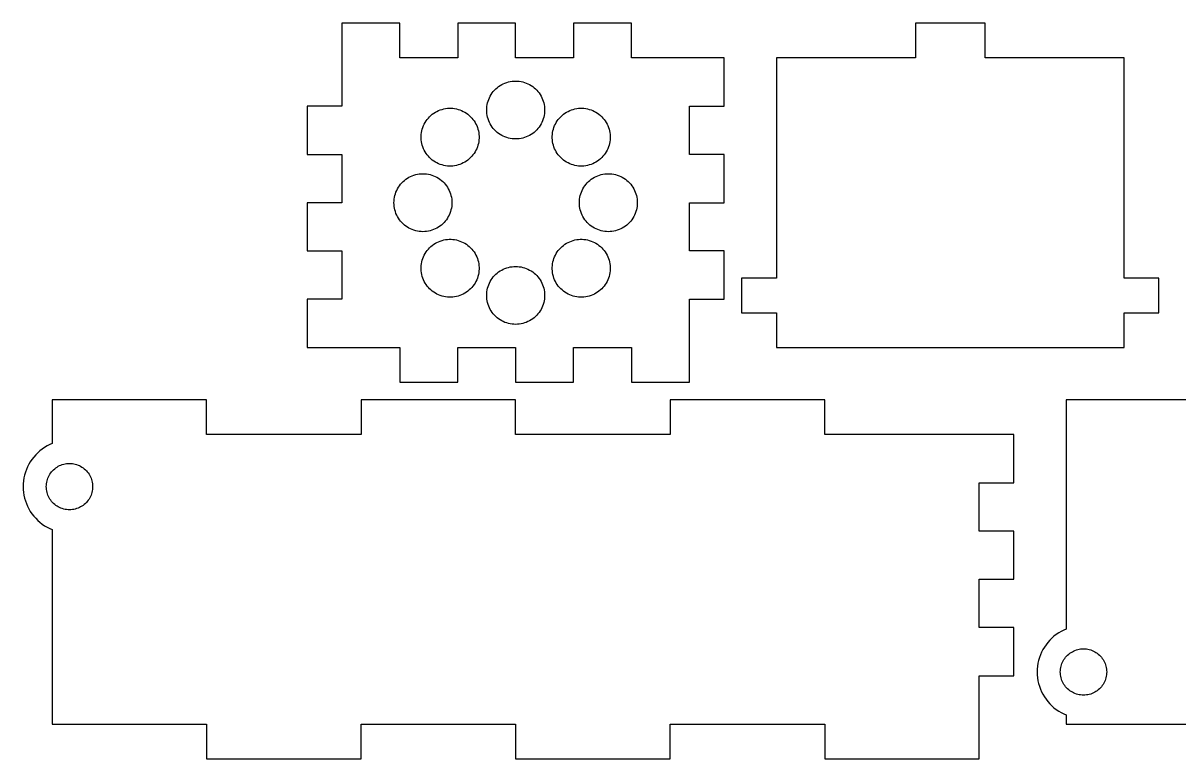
# Model space of a CAD drawing. Header units: metres. Extents: x -42 to 130, y -48 to 100.
# Drawn here: x -42.5 to 57.2, y -48 to 15.5 of the extents above; entities that cross this region are included whole.
import ezdxf

# ---------------------------------------------------------------- set-up
doc = ezdxf.new("R2010")
doc.units = ezdxf.units.M

msp = doc.modelspace()

# ---------------------------------------------------------------- linework, layer by layer
for p, q in [((-10, 15.5), (-15, 15.5)), ((-15, 15.5), (-15, 8.33333)), ((-10, 12.5), (-10, 15.5)), ((0, 15.5), (-5, 15.5)), ((-5, 15.5), (-5, 12.5)), ((0, 12.5), (0, 15.5)), ((10, 15.5), (5, 15.5)), ((5, 15.5), (5, 12.5)), ((10, 12.5), (10, 15.5)), ((40.5, 15.5), (34.5, 15.5)), ((34.5, 15.5), (34.5, 12.5)), ((40.5, 12.5), (40.5, 15.5)), ((-5, 12.5), (-10, 12.5)), ((5, 12.5), (0, 12.5)), ((18, 12.5), (10, 12.5)), ((18, 8.33331), (18, 12.5)), ((34.5, 12.5), (22.5, 12.5)), ((22.5, 12.5), (22.5, -6.5)), ((52.5, 12.5), (40.5, 12.5)), ((52.5, -6.5), (52.5, 12.5)), ((-1.59355, 9.92627), (-1.46945, 10.0225)), ((-1.46945, 10.0225), (-1.33955, 10.1108)), ((-1.33955, 10.1108), (-1.20438, 10.1908)), ((-1.20438, 10.1908), (-1.06444, 10.2621)), ((-1.06444, 10.2621), (-0.920303, 10.3244)), ((-0.920303, 10.3244), (-0.772537, 10.3776)), ((-0.772537, 10.3776), (-0.621719, 10.4214)), ((-0.621719, 10.4214), (-0.468445, 10.4557)), ((-0.468445, 10.4557), (-0.313324, 10.4803)), ((-0.313324, 10.4803), (-0.156967, 10.4951)), ((-0.156967, 10.4951), (0, 10.5)), ((0, 10.5), (0.156967, 10.4951)), ((0.156967, 10.4951), (0.313324, 10.4803)), ((0.313324, 10.4803), (0.468445, 10.4557)), ((0.468445, 10.4557), (0.621719, 10.4214)), ((0.621719, 10.4214), (0.772537, 10.3776)), ((0.772537, 10.3776), (0.920303, 10.3244)), ((0.920303, 10.3244), (1.06444, 10.2621)), ((1.06444, 10.2621), (1.20438, 10.1908)), ((1.20438, 10.1908), (1.33955, 10.1108)), ((1.33955, 10.1108), (1.46945, 10.0225)), ((1.46945, 10.0225), (1.59355, 9.92627)), ((-2.32443, 8.9203), (-2.26205, 9.06444)), ((-2.26205, 9.06444), (-2.19077, 9.20438)), ((-2.19077, 9.20438), (-2.11081, 9.33955)), ((-2.11081, 9.33955), (-2.02254, 9.46945)), ((-2.02254, 9.46945), (-1.92627, 9.59355)), ((-1.92627, 9.59355), (-1.82242, 9.71136)), ((-1.82242, 9.71136), (-1.71136, 9.82242)), ((-1.71136, 9.82242), (-1.59355, 9.92627)), ((1.59355, 9.92627), (1.71136, 9.82242)), ((1.71136, 9.82242), (1.82242, 9.71136)), ((1.82242, 9.71136), (1.92627, 9.59355)), ((1.92627, 9.59355), (2.02254, 9.46945)), ((2.02254, 9.46945), (2.11081, 9.33955)), ((2.11081, 9.33955), (2.19077, 9.20438)), ((2.19077, 9.20438), (2.26205, 9.06444)), ((2.26205, 9.06444), (2.32443, 8.9203)), ((-15, 8.33333), (-18, 8.33333)), ((-18, 8.33333), (-18, 4.16666)), ((-6.64972, 7.95123), (-6.50369, 8.00905)), ((-6.50369, 8.00905), (-6.35432, 8.05759)), ((-6.35432, 8.05759), (-6.20221, 8.09663)), ((-6.20221, 8.09663), (-6.04793, 8.12607)), ((-6.04793, 8.12607), (-5.89212, 8.14575)), ((-5.89212, 8.14575), (-5.73537, 8.15561)), ((-5.73537, 8.15561), (-5.57832, 8.15561)), ((-5.57832, 8.15561), (-5.42157, 8.14575)), ((-5.42157, 8.14575), (-5.26576, 8.12607)), ((-5.26576, 8.12607), (-5.1115, 8.09663)), ((-5.1115, 8.09663), (-4.95937, 8.05759)), ((-4.95937, 8.05759), (-4.81, 8.00905)), ((-4.81, 8.00905), (-4.66397, 7.95123)), ((-2.49998, 8), (-2.49506, 8.15697)), ((-2.49506, 7.84302), (-2.49998, 8)), ((-2.49506, 8.15697), (-2.48029, 8.31332)), ((-2.48029, 8.31332), (-2.4557, 8.46844)), ((-2.4557, 8.46844), (-2.42145, 8.62172)), ((-2.42145, 8.62172), (-2.37764, 8.77254)), ((-2.37764, 8.77254), (-2.32443, 8.9203)), ((2.32443, 8.9203), (2.37764, 8.77254)), ((2.37764, 8.77254), (2.42145, 8.62172)), ((2.42145, 8.62172), (2.4557, 8.46844)), ((2.4557, 8.46844), (2.48029, 8.31332)), ((2.48029, 8.31332), (2.49506, 8.15697)), ((2.49506, 8.15697), (2.5, 7.99998)), ((2.5, 7.99998), (2.49506, 7.84302)), ((4.66397, 7.95123), (4.81, 8.00905)), ((4.81, 8.00905), (4.95937, 8.05759)), ((4.95937, 8.05759), (5.1115, 8.09663)), ((5.1115, 8.09663), (5.26576, 8.12607)), ((5.26576, 8.12607), (5.42157, 8.14575)), ((5.42157, 8.14575), (5.57832, 8.15561)), ((5.57832, 8.15561), (5.73537, 8.15561)), ((5.73537, 8.15561), (5.89212, 8.14575)), ((5.89212, 8.14575), (6.04793, 8.12607)), ((6.04793, 8.12607), (6.20221, 8.09663)), ((6.20221, 8.09663), (6.35432, 8.05759)), ((6.35432, 8.05759), (6.50369, 8.00905)), ((6.50369, 8.00905), (6.64972, 7.95123)), ((15, 4.16666), (15, 8.33331)), ((15, 8.33331), (18, 8.33331)), ((-7.8087, 6.92944), (-7.72455, 7.06206)), ((-7.72455, 7.06206), (-7.63223, 7.18912)), ((-7.63223, 7.18912), (-7.53212, 7.31012)), ((-7.53212, 7.31012), (-7.42461, 7.42461)), ((-7.42461, 7.42461), (-7.31012, 7.53212)), ((-7.31012, 7.53212), (-7.18912, 7.63223)), ((-7.18912, 7.63223), (-7.06206, 7.72455)), ((-7.06206, 7.72455), (-6.92944, 7.8087)), ((-6.92944, 7.8087), (-6.79182, 7.88437)), ((-6.79182, 7.88437), (-6.64972, 7.95123)), ((-4.66397, 7.95123), (-4.52187, 7.88437)), ((-4.52187, 7.88437), (-4.38425, 7.8087)), ((-4.38425, 7.8087), (-4.25163, 7.72455)), ((-4.25163, 7.72455), (-4.12457, 7.63223)), ((-4.12457, 7.63223), (-4.00357, 7.53212)), ((-4.00357, 7.53212), (-3.88908, 7.42461)), ((-3.88908, 7.42461), (-3.78157, 7.31012)), ((-3.78157, 7.31012), (-3.68146, 7.18912)), ((-3.68146, 7.18912), (-3.58914, 7.06206)), ((-3.58914, 7.06206), (-3.50499, 6.92944)), ((-2.48029, 7.68666), (-2.49506, 7.84302)), ((-2.4557, 7.53154), (-2.48029, 7.68666)), ((-2.42145, 7.37827), (-2.4557, 7.53154)), ((-2.37764, 7.22745), (-2.42145, 7.37827)), ((-2.32443, 7.07968), (-2.37764, 7.22745)), ((-2.26205, 6.93555), (-2.32443, 7.07968)), ((2.32443, 7.07968), (2.26205, 6.93555)), ((2.37764, 7.22745), (2.32443, 7.07968)), ((2.42145, 7.37827), (2.37764, 7.22745)), ((2.4557, 7.53154), (2.42145, 7.37827)), ((2.48029, 7.68666), (2.4557, 7.53154)), ((2.49506, 7.84302), (2.48029, 7.68666)), ((3.50499, 6.92944), (3.58914, 7.06206)), ((3.58914, 7.06206), (3.68146, 7.18912)), ((3.68146, 7.18912), (3.78157, 7.31012)), ((3.78157, 7.31012), (3.88908, 7.42461)), ((3.88908, 7.42461), (4.00357, 7.53212)), ((4.00357, 7.53212), (4.12457, 7.63223)), ((4.12457, 7.63223), (4.25163, 7.72455)), ((4.25163, 7.72455), (4.38425, 7.8087)), ((4.38425, 7.8087), (4.52187, 7.88437)), ((4.52187, 7.88437), (4.66397, 7.95123)), ((6.64972, 7.95123), (6.79182, 7.88437)), ((6.79182, 7.88437), (6.92944, 7.8087)), ((6.92944, 7.8087), (7.06206, 7.72455)), ((7.06206, 7.72455), (7.18912, 7.63223)), ((7.18912, 7.63223), (7.31012, 7.53212)), ((7.31012, 7.53212), (7.42461, 7.42461)), ((7.42461, 7.42461), (7.53212, 7.31012)), ((7.53212, 7.31012), (7.63223, 7.18912)), ((7.63223, 7.18912), (7.72455, 7.06206)), ((7.72455, 7.06206), (7.8087, 6.92944)), ((-8.14575, 5.89212), (-8.12607, 6.04793)), ((-8.12607, 6.04793), (-8.09663, 6.20221)), ((-8.09663, 6.20221), (-8.05759, 6.35432)), ((-8.05759, 6.35432), (-8.00905, 6.50369)), ((-8.00905, 6.50369), (-7.95123, 6.64972)), ((-7.95123, 6.64972), (-7.88437, 6.79182)), ((-7.88437, 6.79182), (-7.8087, 6.92944)), ((-3.50499, 6.92944), (-3.42934, 6.79182)), ((-3.42934, 6.79182), (-3.36246, 6.64972)), ((-3.36246, 6.64972), (-3.30464, 6.50369)), ((-3.30464, 6.50369), (-3.25612, 6.35432)), ((-3.25612, 6.35432), (-3.21706, 6.20221)), ((-3.21706, 6.20221), (-3.18762, 6.04793)), ((-3.18762, 6.04793), (-3.16794, 5.89212)), ((-2.19077, 6.79561), (-2.26205, 6.93555)), ((-2.11081, 6.66043), (-2.19077, 6.79561)), ((-2.02254, 6.53053), (-2.11081, 6.66043)), ((-1.92627, 6.40643), (-2.02254, 6.53053)), ((-1.82242, 6.28862), (-1.92627, 6.40643)), ((-1.71136, 6.17757), (-1.82242, 6.28862)), ((-1.59355, 6.07372), (-1.71136, 6.17757)), ((-1.46945, 5.97745), (-1.59355, 6.07372)), ((1.59355, 6.07372), (1.46945, 5.97745)), ((1.71136, 6.17757), (1.59355, 6.07372)), ((1.82242, 6.28862), (1.71136, 6.17757)), ((1.92627, 6.40643), (1.82242, 6.28862)), ((2.02254, 6.53053), (1.92627, 6.40643)), ((2.11081, 6.66043), (2.02254, 6.53053)), ((2.19077, 6.79561), (2.11081, 6.66043)), ((2.26205, 6.93555), (2.19077, 6.79561)), ((3.16794, 5.89212), (3.18762, 6.04793)), ((3.18762, 6.04793), (3.21706, 6.20221)), ((3.21706, 6.20221), (3.25612, 6.35432)), ((3.25612, 6.35432), (3.30464, 6.50369)), ((3.30464, 6.50369), (3.36246, 6.64972)), ((3.36246, 6.64972), (3.42934, 6.79182)), ((3.42934, 6.79182), (3.50499, 6.92944)), ((7.8087, 6.92944), (7.88437, 6.79182)), ((7.88437, 6.79182), (7.95123, 6.64972)), ((7.95123, 6.64972), (8.00905, 6.50369)), ((8.00905, 6.50369), (8.05759, 6.35432)), ((8.05759, 6.35432), (8.09663, 6.20221)), ((8.09663, 6.20221), (8.12607, 6.04793)), ((8.12607, 6.04793), (8.14575, 5.89212)), ((-8.15561, 5.73537), (-8.14575, 5.89212)), ((-8.15561, 5.57832), (-8.15561, 5.73537)), ((-8.14575, 5.42157), (-8.15561, 5.57832)), ((-8.12607, 5.26576), (-8.14575, 5.42157)), ((-8.09663, 5.1115), (-8.12607, 5.26576)), ((-8.05759, 4.95937), (-8.09663, 5.1115)), ((-3.21706, 5.1115), (-3.25612, 4.95937)), ((-3.18762, 5.26576), (-3.21706, 5.1115)), ((-3.16794, 5.42157), (-3.18762, 5.26576)), ((-3.16794, 5.89212), (-3.15808, 5.73537)), ((-3.15808, 5.57832), (-3.16794, 5.42157)), ((-3.15808, 5.73537), (-3.15808, 5.57832)), ((-1.33955, 5.88918), (-1.46945, 5.97745)), ((-1.20438, 5.80922), (-1.33955, 5.88918)), ((-1.06444, 5.73793), (-1.20438, 5.80922)), ((-0.920303, 5.67555), (-1.06444, 5.73793)), ((-0.772537, 5.62234), (-0.920303, 5.67555)), ((-0.621719, 5.57854), (-0.772537, 5.62234)), ((-0.468445, 5.54428), (-0.621719, 5.57854)), ((-0.313324, 5.5197), (-0.468445, 5.54428)), ((-0.156967, 5.50493), (-0.313324, 5.5197)), ((0, 5.5), (-0.156967, 5.50493)), ((0.156967, 5.50493), (0, 5.5)), ((0.313324, 5.5197), (0.156967, 5.50493)), ((0.468445, 5.54428), (0.313324, 5.5197)), ((0.621719, 5.57854), (0.468445, 5.54428)), ((0.772537, 5.62234), (0.621719, 5.57854)), ((0.920303, 5.67555), (0.772537, 5.62234)), ((1.06444, 5.73793), (0.920303, 5.67555)), ((1.20438, 5.80922), (1.06444, 5.73793)), ((1.33955, 5.88918), (1.20438, 5.80922)), ((1.46945, 5.97745), (1.33955, 5.88918)), ((3.15808, 5.73537), (3.16794, 5.89212)), ((3.15808, 5.57832), (3.15808, 5.73537)), ((3.16794, 5.42157), (3.15808, 5.57832)), ((3.18762, 5.26576), (3.16794, 5.42157)), ((3.21706, 5.1115), (3.18762, 5.26576)), ((3.25612, 4.95937), (3.21706, 5.1115)), ((8.09663, 5.1115), (8.05759, 4.95937)), ((8.12607, 5.26576), (8.09663, 5.1115)), ((8.14575, 5.42157), (8.12607, 5.26576)), ((8.14575, 5.89212), (8.15561, 5.73537)), ((8.15561, 5.57832), (8.14575, 5.42157)), ((8.15561, 5.73537), (8.15561, 5.57832)), ((-18, 4.16666), (-15, 4.16666)), ((-15, 4.16666), (-15, 0)), ((-8.00905, 4.81), (-8.05759, 4.95937)), ((-7.95123, 4.66397), (-8.00905, 4.81)), ((-7.88437, 4.52187), (-7.95123, 4.66397)), ((-7.8087, 4.38425), (-7.88437, 4.52187)), ((-7.72455, 4.25163), (-7.8087, 4.38425)), ((-7.63223, 4.12457), (-7.72455, 4.25163)), ((-7.53212, 4.00357), (-7.63223, 4.12457)), ((-7.42461, 3.88908), (-7.53212, 4.00357)), ((-3.78157, 4.00357), (-3.88908, 3.88908)), ((-3.68146, 4.12457), (-3.78157, 4.00357)), ((-3.58914, 4.25163), (-3.68146, 4.12457)), ((-3.50499, 4.38425), (-3.58914, 4.25163)), ((-3.42934, 4.52187), (-3.50499, 4.38425)), ((-3.36246, 4.66397), (-3.42934, 4.52187)), ((-3.30464, 4.81), (-3.36246, 4.66397)), ((-3.25612, 4.95937), (-3.30464, 4.81)), ((3.30464, 4.81), (3.25612, 4.95937)), ((3.36246, 4.66397), (3.30464, 4.81)), ((3.42934, 4.52187), (3.36246, 4.66397)), ((3.50499, 4.38425), (3.42934, 4.52187)), ((3.58914, 4.25163), (3.50499, 4.38425)), ((3.68146, 4.12457), (3.58914, 4.25163)), ((3.78157, 4.00357), (3.68146, 4.12457)), ((3.88908, 3.88908), (3.78157, 4.00357)), ((7.53212, 4.00357), (7.42461, 3.88908)), ((7.63223, 4.12457), (7.53212, 4.00357)), ((7.72455, 4.25163), (7.63223, 4.12457)), ((7.8087, 4.38425), (7.72455, 4.25163)), ((7.88437, 4.52187), (7.8087, 4.38425)), ((7.95123, 4.66397), (7.88437, 4.52187)), ((8.00905, 4.81), (7.95123, 4.66397)), ((8.05759, 4.95937), (8.00905, 4.81)), ((18, 4.16666), (15, 4.16666)), ((18, 0), (18, 4.16666)), ((-7.31012, 3.78157), (-7.42461, 3.88908)), ((-7.18912, 3.68146), (-7.31012, 3.78157)), ((-7.06206, 3.58914), (-7.18912, 3.68146)), ((-6.92944, 3.50499), (-7.06206, 3.58914)), ((-6.79182, 3.42934), (-6.92944, 3.50499)), ((-6.64972, 3.36246), (-6.79182, 3.42934)), ((-6.50369, 3.30464), (-6.64972, 3.36246)), ((-6.35432, 3.25612), (-6.50369, 3.30464)), ((-6.20221, 3.21706), (-6.35432, 3.25612)), ((-6.04793, 3.18762), (-6.20221, 3.21706)), ((-5.89212, 3.16794), (-6.04793, 3.18762)), ((-5.73537, 3.15808), (-5.89212, 3.16794)), ((-5.57832, 3.15808), (-5.73537, 3.15808)), ((-5.42157, 3.16794), (-5.57832, 3.15808)), ((-5.26576, 3.18762), (-5.42157, 3.16794)), ((-5.1115, 3.21706), (-5.26576, 3.18762)), ((-4.95937, 3.25612), (-5.1115, 3.21706)), ((-4.81, 3.30464), (-4.95937, 3.25612)), ((-4.66397, 3.36246), (-4.81, 3.30464)), ((-4.52187, 3.42934), (-4.66397, 3.36246)), ((-4.38425, 3.50499), (-4.52187, 3.42934)), ((-4.25163, 3.58914), (-4.38425, 3.50499)), ((-4.12457, 3.68146), (-4.25163, 3.58914)), ((-4.00357, 3.78157), (-4.12457, 3.68146)), ((-3.88908, 3.88908), (-4.00357, 3.78157)), ((4.00357, 3.78157), (3.88908, 3.88908)), ((4.12457, 3.68146), (4.00357, 3.78157)), ((4.25163, 3.58914), (4.12457, 3.68146)), ((4.38425, 3.50499), (4.25163, 3.58914)), ((4.52187, 3.42934), (4.38425, 3.50499)), ((4.66397, 3.36246), (4.52187, 3.42934)), ((4.81, 3.30464), (4.66397, 3.36246)), ((4.95937, 3.25612), (4.81, 3.30464)), ((5.1115, 3.21706), (4.95937, 3.25612)), ((5.26576, 3.18762), (5.1115, 3.21706)), ((5.42157, 3.16794), (5.26576, 3.18762)), ((5.57832, 3.15808), (5.42157, 3.16794)), ((5.73537, 3.15808), (5.57832, 3.15808)), ((5.89212, 3.16794), (5.73537, 3.15808)), ((6.04793, 3.18762), (5.89212, 3.16794)), ((6.20221, 3.21706), (6.04793, 3.18762)), ((6.35432, 3.25612), (6.20221, 3.21706)), ((6.50369, 3.30464), (6.35432, 3.25612)), ((6.64972, 3.36246), (6.50369, 3.30464)), ((6.79182, 3.42934), (6.64972, 3.36246)), ((6.92944, 3.50499), (6.79182, 3.42934)), ((7.06206, 3.58914), (6.92944, 3.50499)), ((7.18912, 3.68146), (7.06206, 3.58914)), ((7.31012, 3.78157), (7.18912, 3.68146)), ((7.42461, 3.88908), (7.31012, 3.78157)), ((-9.59355, 1.92627), (-9.46945, 2.02254)), ((-9.46945, 2.02254), (-9.33955, 2.11081)), ((-9.33955, 2.11081), (-9.20438, 2.19077)), ((-9.20438, 2.19077), (-9.06444, 2.26205)), ((-9.06444, 2.26205), (-8.9203, 2.32443)), ((-8.9203, 2.32443), (-8.77254, 2.37764)), ((-8.77254, 2.37764), (-8.62172, 2.42145)), ((-8.62172, 2.42145), (-8.46844, 2.4557)), ((-8.46844, 2.4557), (-8.31332, 2.48029)), ((-8.31332, 2.48029), (-8.15697, 2.49506)), ((-8.15697, 2.49506), (-7.99998, 2.5)), ((-7.99998, 2.5), (-7.84302, 2.49506)), ((-7.84302, 2.49506), (-7.68666, 2.48029)), ((-7.68666, 2.48029), (-7.53154, 2.4557)), ((-7.53154, 2.4557), (-7.37827, 2.42145)), ((-7.37827, 2.42145), (-7.22745, 2.37764)), ((-7.22745, 2.37764), (-7.07968, 2.32443)), ((-7.07968, 2.32443), (-6.93555, 2.26205)), ((-6.93555, 2.26205), (-6.79561, 2.19077)), ((-6.79561, 2.19077), (-6.66043, 2.11081)), ((-6.66043, 2.11081), (-6.53053, 2.02254)), ((-6.53053, 2.02254), (-6.40643, 1.92627)), ((6.40643, 1.92627), (6.53053, 2.02254)), ((6.53053, 2.02254), (6.66043, 2.11081)), ((6.66043, 2.11081), (6.79561, 2.19077)), ((6.79561, 2.19077), (6.93555, 2.26205)), ((6.93555, 2.26205), (7.07968, 2.32443)), ((7.07968, 2.32443), (7.22745, 2.37764)), ((7.22745, 2.37764), (7.37827, 2.42145)), ((7.37827, 2.42145), (7.53154, 2.4557)), ((7.53154, 2.4557), (7.68666, 2.48029)), ((7.68666, 2.48029), (7.84302, 2.49506)), ((7.84302, 2.49506), (8, 2.5)), ((8, 2.5), (8.15697, 2.49506)), ((8.15697, 2.49506), (8.31332, 2.48029)), ((8.31332, 2.48029), (8.46844, 2.4557)), ((8.46844, 2.4557), (8.62172, 2.42145)), ((8.62172, 2.42145), (8.77254, 2.37764)), ((8.77254, 2.37764), (8.9203, 2.32443)), ((8.9203, 2.32443), (9.06444, 2.26205)), ((9.06444, 2.26205), (9.20438, 2.19077)), ((9.20438, 2.19077), (9.33955, 2.11081)), ((9.33955, 2.11081), (9.46945, 2.02254)), ((9.46945, 2.02254), (9.59355, 1.92627)), ((-10.3244, 0.920303), (-10.2621, 1.06444)), ((-10.2621, 1.06444), (-10.1908, 1.20438)), ((-10.1908, 1.20438), (-10.1108, 1.33955)), ((-10.1108, 1.33955), (-10.0225, 1.46945)), ((-10.0225, 1.46945), (-9.92627, 1.59355)), ((-9.92627, 1.59355), (-9.82242, 1.71136)), ((-9.82242, 1.71136), (-9.71136, 1.82242)), ((-9.71136, 1.82242), (-9.59355, 1.92627)), ((-6.40643, 1.92627), (-6.28862, 1.82242)), ((-6.28862, 1.82242), (-6.17757, 1.71136)), ((-6.17757, 1.71136), (-6.07372, 1.59355)), ((-6.07372, 1.59355), (-5.97745, 1.46945)), ((-5.97745, 1.46945), (-5.88918, 1.33955)), ((-5.88918, 1.33955), (-5.80922, 1.20438)), ((-5.80922, 1.20438), (-5.73793, 1.06444)), ((-5.73793, 1.06444), (-5.67555, 0.920303)), ((5.67555, 0.920303), (5.73793, 1.06444)), ((5.73793, 1.06444), (5.80922, 1.20438)), ((5.80922, 1.20438), (5.88918, 1.33955)), ((5.88918, 1.33955), (5.97745, 1.46945)), ((5.97745, 1.46945), (6.07372, 1.59355)), ((6.07372, 1.59355), (6.17757, 1.71136)), ((6.17757, 1.71136), (6.28862, 1.82242)), ((6.28862, 1.82242), (6.40643, 1.92627)), ((9.59355, 1.92627), (9.71136, 1.82242)), ((9.71136, 1.82242), (9.82242, 1.71136)), ((9.82242, 1.71136), (9.92627, 1.59355)), ((9.92627, 1.59355), (10.0225, 1.46945)), ((10.0225, 1.46945), (10.1108, 1.33955)), ((10.1108, 1.33955), (10.1908, 1.20438)), ((10.1908, 1.20438), (10.2621, 1.06444)), ((10.2621, 1.06444), (10.3244, 0.920303)), ((-15, 0), (-18, 0)), ((-18, 0), (-18, -4.16667)), ((-10.5, 0), (-10.4951, 0.156967)), ((-10.4951, -0.156967), (-10.5, 0)), ((-10.4951, 0.156967), (-10.4803, 0.313324)), ((-10.4803, 0.313324), (-10.4557, 0.468445)), ((-10.4557, 0.468445), (-10.4214, 0.621719)), ((-10.4214, 0.621719), (-10.3776, 0.772537)), ((-10.3776, 0.772537), (-10.3244, 0.920303)), ((-5.67555, 0.920303), (-5.62234, 0.772537)), ((-5.62234, 0.772537), (-5.57854, 0.621719)), ((-5.57854, 0.621719), (-5.54428, 0.468445)), ((-5.54428, 0.468445), (-5.5197, 0.313324)), ((-5.5197, 0.313324), (-5.50493, 0.156967)), ((-5.50493, 0.156967), (-5.5, 0)), ((-5.5, 0), (-5.50493, -0.156967)), ((5.5, 0), (5.50493, 0.156967)), ((5.50493, -0.156967), (5.5, 0)), ((5.50493, 0.156967), (5.5197, 0.313324)), ((5.5197, 0.313324), (5.54428, 0.468445)), ((5.54428, 0.468445), (5.57854, 0.621719)), ((5.57854, 0.621719), (5.62234, 0.772537)), ((5.62234, 0.772537), (5.67555, 0.920303)), ((10.3244, 0.920303), (10.3776, 0.772537)), ((10.3776, 0.772537), (10.4214, 0.621719)), ((10.4214, 0.621719), (10.4557, 0.468445)), ((10.4557, 0.468445), (10.4803, 0.313324)), ((10.4803, 0.313324), (10.4951, 0.156967)), ((10.4951, 0.156967), (10.5, 0)), ((10.5, 0), (10.4951, -0.156967)), ((15, -4.16667), (15, 0)), ((15, 0), (18, 0)), ((-10.4803, -0.313324), (-10.4951, -0.156967)), ((-10.4557, -0.468445), (-10.4803, -0.313324)), ((-10.4214, -0.621719), (-10.4557, -0.468445)), ((-10.3776, -0.772537), (-10.4214, -0.621719)), ((-10.3244, -0.920303), (-10.3776, -0.772537)), ((-10.2621, -1.06444), (-10.3244, -0.920303)), ((-5.67555, -0.920303), (-5.73793, -1.06444)), ((-5.62234, -0.772537), (-5.67555, -0.920303)), ((-5.57854, -0.621719), (-5.62234, -0.772537)), ((-5.54428, -0.468445), (-5.57854, -0.621719)), ((-5.5197, -0.313324), (-5.54428, -0.468445)), ((-5.50493, -0.156967), (-5.5197, -0.313324)), ((5.5197, -0.313324), (5.50493, -0.156967)), ((5.54428, -0.468445), (5.5197, -0.313324)), ((5.57854, -0.621719), (5.54428, -0.468445)), ((5.62234, -0.772537), (5.57854, -0.621719)), ((5.67555, -0.920303), (5.62234, -0.772537)), ((5.73793, -1.06444), (5.67555, -0.920303)), ((10.3244, -0.920303), (10.2621, -1.06444)), ((10.3776, -0.772537), (10.3244, -0.920303)), ((10.4214, -0.621719), (10.3776, -0.772537)), ((10.4557, -0.468445), (10.4214, -0.621719)), ((10.4803, -0.313324), (10.4557, -0.468445)), ((10.4951, -0.156967), (10.4803, -0.313324)), ((-10.1908, -1.20438), (-10.2621, -1.06444)), ((-10.1108, -1.33955), (-10.1908, -1.20438)), ((-10.0225, -1.46945), (-10.1108, -1.33955)), ((-9.92627, -1.59355), (-10.0225, -1.46945)), ((-9.82242, -1.71136), (-9.92627, -1.59355)), ((-9.71136, -1.82242), (-9.82242, -1.71136)), ((-9.59355, -1.92627), (-9.71136, -1.82242)), ((-9.46945, -2.02254), (-9.59355, -1.92627)), ((-6.40643, -1.92627), (-6.53053, -2.02254)), ((-6.28862, -1.82242), (-6.40643, -1.92627)), ((-6.17757, -1.71136), (-6.28862, -1.82242)), ((-6.07372, -1.59355), (-6.17757, -1.71136)), ((-5.97745, -1.46945), (-6.07372, -1.59355)), ((-5.88918, -1.33955), (-5.97745, -1.46945)), ((-5.80922, -1.20438), (-5.88918, -1.33955)), ((-5.73793, -1.06444), (-5.80922, -1.20438)), ((5.80922, -1.20438), (5.73793, -1.06444)), ((5.88918, -1.33955), (5.80922, -1.20438)), ((5.97745, -1.46945), (5.88918, -1.33955)), ((6.07372, -1.59355), (5.97745, -1.46945)), ((6.17757, -1.71136), (6.07372, -1.59355)), ((6.28862, -1.82242), (6.17757, -1.71136)), ((6.40643, -1.92627), (6.28862, -1.82242)), ((6.53053, -2.02254), (6.40643, -1.92627)), ((9.59355, -1.92627), (9.46945, -2.02254)), ((9.71136, -1.82242), (9.59355, -1.92627)), ((9.82242, -1.71136), (9.71136, -1.82242)), ((9.92627, -1.59355), (9.82242, -1.71136)), ((10.0225, -1.46945), (9.92627, -1.59355)), ((10.1108, -1.33955), (10.0225, -1.46945)), ((10.1908, -1.20438), (10.1108, -1.33955)), ((10.2621, -1.06444), (10.1908, -1.20438)), ((-9.33955, -2.11081), (-9.46945, -2.02254)), ((-9.20438, -2.19077), (-9.33955, -2.11081)), ((-9.06444, -2.26205), (-9.20438, -2.19077)), ((-8.9203, -2.32443), (-9.06444, -2.26205)), ((-8.77254, -2.37764), (-8.9203, -2.32443)), ((-8.62172, -2.42145), (-8.77254, -2.37764)), ((-8.46844, -2.4557), (-8.62172, -2.42145)), ((-8.31332, -2.48029), (-8.46844, -2.4557)), ((-8.15697, -2.49506), (-8.31332, -2.48029)), ((-8, -2.49998), (-8.15697, -2.49506)), ((-7.84302, -2.49506), (-8, -2.49998)), ((-7.68666, -2.48029), (-7.84302, -2.49506)), ((-7.53154, -2.4557), (-7.68666, -2.48029)), ((-7.37827, -2.42145), (-7.53154, -2.4557)), ((-7.22745, -2.37764), (-7.37827, -2.42145)), ((-7.07968, -2.32443), (-7.22745, -2.37764)), ((-6.93555, -2.26205), (-7.07968, -2.32443)), ((-6.79561, -2.19077), (-6.93555, -2.26205)), ((-6.66043, -2.11081), (-6.79561, -2.19077)), ((-6.53053, -2.02254), (-6.66043, -2.11081)), ((6.66043, -2.11081), (6.53053, -2.02254)), ((6.79561, -2.19077), (6.66043, -2.11081)), ((6.93555, -2.26205), (6.79561, -2.19077)), ((7.07968, -2.32443), (6.93555, -2.26205)), ((7.22745, -2.37764), (7.07968, -2.32443)), ((7.37827, -2.42145), (7.22745, -2.37764)), ((7.53154, -2.4557), (7.37827, -2.42145)), ((7.68666, -2.48029), (7.53154, -2.4557)), ((7.84302, -2.49506), (7.68666, -2.48029)), ((7.99998, -2.5), (7.84302, -2.49506)), ((8.15697, -2.49506), (7.99998, -2.5)), ((8.31332, -2.48029), (8.15697, -2.49506)), ((8.46844, -2.4557), (8.31332, -2.48029)), ((8.62172, -2.42145), (8.46844, -2.4557)), ((8.77254, -2.37764), (8.62172, -2.42145)), ((8.9203, -2.32443), (8.77254, -2.37764)), ((9.06444, -2.26205), (8.9203, -2.32443)), ((9.20438, -2.19077), (9.06444, -2.26205)), ((9.33955, -2.11081), (9.20438, -2.19077)), ((9.46945, -2.02254), (9.33955, -2.11081)), ((-7.53212, -4.00357), (-7.42461, -3.88908)), ((-7.42461, -3.88908), (-7.31012, -3.78157)), ((-7.31012, -3.78157), (-7.18912, -3.68146)), ((-7.18912, -3.68146), (-7.06206, -3.58914)), ((-7.06206, -3.58914), (-6.92944, -3.50499)), ((-6.92944, -3.50499), (-6.79182, -3.42934)), ((-6.79182, -3.42934), (-6.64972, -3.36246)), ((-6.64972, -3.36246), (-6.50369, -3.30464)), ((-6.50369, -3.30464), (-6.35432, -3.25612)), ((-6.35432, -3.25612), (-6.20221, -3.21706)), ((-6.20221, -3.21706), (-6.04793, -3.18762)), ((-6.04793, -3.18762), (-5.89212, -3.16794)), ((-5.89212, -3.16794), (-5.73537, -3.15808)), ((-5.73537, -3.15808), (-5.57832, -3.15808)), ((-5.57832, -3.15808), (-5.42157, -3.16794)), ((-5.42157, -3.16794), (-5.26576, -3.18762)), ((-5.26576, -3.18762), (-5.1115, -3.21706)), ((-5.1115, -3.21706), (-4.95937, -3.25612)), ((-4.95937, -3.25612), (-4.81, -3.30464)), ((-4.81, -3.30464), (-4.66397, -3.36246)), ((-4.66397, -3.36246), (-4.52187, -3.42934)), ((-4.52187, -3.42934), (-4.38425, -3.50499)), ((-4.38425, -3.50499), (-4.25163, -3.58914)), ((-4.25163, -3.58914), (-4.12457, -3.68146)), ((-4.12457, -3.68146), (-4.00357, -3.78157)), ((-4.00357, -3.78157), (-3.88908, -3.88908)), ((-3.88908, -3.88908), (-3.78157, -4.00357)), ((3.78157, -4.00357), (3.88908, -3.88908)), ((3.88908, -3.88908), (4.00357, -3.78157)), ((4.00357, -3.78157), (4.12457, -3.68146)), ((4.12457, -3.68146), (4.25163, -3.58914)), ((4.25163, -3.58914), (4.38425, -3.50499)), ((4.38425, -3.50499), (4.52187, -3.42934)), ((4.52187, -3.42934), (4.66397, -3.36246)), ((4.66397, -3.36246), (4.81, -3.30464)), ((4.81, -3.30464), (4.95937, -3.25612)), ((4.95937, -3.25612), (5.1115, -3.21706)), ((5.1115, -3.21706), (5.26576, -3.18762)), ((5.26576, -3.18762), (5.42157, -3.16794)), ((5.42157, -3.16794), (5.57832, -3.15808)), ((5.57832, -3.15808), (5.73537, -3.15808)), ((5.73537, -3.15808), (5.89212, -3.16794)), ((5.89212, -3.16794), (6.04793, -3.18762)), ((6.04793, -3.18762), (6.20221, -3.21706)), ((6.20221, -3.21706), (6.35432, -3.25612)), ((6.35432, -3.25612), (6.50369, -3.30464)), ((6.50369, -3.30464), (6.64972, -3.36246)), ((6.64972, -3.36246), (6.79182, -3.42934)), ((6.79182, -3.42934), (6.92944, -3.50499)), ((6.92944, -3.50499), (7.06206, -3.58914)), ((7.06206, -3.58914), (7.18912, -3.68146)), ((7.18912, -3.68146), (7.31012, -3.78157)), ((7.31012, -3.78157), (7.42461, -3.88908)), ((7.42461, -3.88908), (7.53212, -4.00357)), ((-18, -4.16667), (-15, -4.16667)), ((-15, -4.16667), (-15, -8.33334)), ((-8.09663, -5.1115), (-8.05759, -4.95937)), ((-8.05759, -4.95937), (-8.00905, -4.81)), ((-8.00905, -4.81), (-7.95123, -4.66397)), ((-7.95123, -4.66397), (-7.88437, -4.52187)), ((-7.88437, -4.52187), (-7.8087, -4.38425)), ((-7.8087, -4.38425), (-7.72455, -4.25163)), ((-7.72455, -4.25163), (-7.63223, -4.12457)), ((-7.63223, -4.12457), (-7.53212, -4.00357)), ((-3.78157, -4.00357), (-3.68146, -4.12457)), ((-3.68146, -4.12457), (-3.58914, -4.25163)), ((-3.58914, -4.25163), (-3.50499, -4.38425)), ((-3.50499, -4.38425), (-3.42934, -4.52187)), ((-3.42934, -4.52187), (-3.36246, -4.66397)), ((-3.36246, -4.66397), (-3.30464, -4.81)), ((-3.30464, -4.81), (-3.25612, -4.95937)), ((-3.25612, -4.95937), (-3.21706, -5.1115)), ((3.21706, -5.1115), (3.25612, -4.95937)), ((3.25612, -4.95937), (3.30464, -4.81)), ((3.30464, -4.81), (3.36246, -4.66397)), ((3.36246, -4.66397), (3.42934, -4.52187)), ((3.42934, -4.52187), (3.50499, -4.38425)), ((3.50499, -4.38425), (3.58914, -4.25163)), ((3.58914, -4.25163), (3.68146, -4.12457)), ((3.68146, -4.12457), (3.78157, -4.00357)), ((7.53212, -4.00357), (7.63223, -4.12457)), ((7.63223, -4.12457), (7.72455, -4.25163)), ((7.72455, -4.25163), (7.8087, -4.38425)), ((7.8087, -4.38425), (7.88437, -4.52187)), ((7.88437, -4.52187), (7.95123, -4.66397)), ((7.95123, -4.66397), (8.00905, -4.81)), ((8.00905, -4.81), (8.05759, -4.95937)), ((8.05759, -4.95937), (8.09663, -5.1115)), ((18, -4.16667), (15, -4.16667)), ((18, -8.33333), (18, -4.16667)), ((-8.15561, -5.57832), (-8.14575, -5.42157)), ((-8.15561, -5.73537), (-8.15561, -5.57832)), ((-8.14575, -5.89212), (-8.15561, -5.73537)), ((-8.14575, -5.42157), (-8.12607, -5.26576)), ((-8.12607, -6.04793), (-8.14575, -5.89212)), ((-8.12607, -5.26576), (-8.09663, -5.1115)), ((-3.21706, -5.1115), (-3.18762, -5.26576)), ((-3.18762, -5.26576), (-3.16794, -5.42157)), ((-3.16794, -5.89212), (-3.18762, -6.04793)), ((-3.16794, -5.42157), (-3.15808, -5.57832)), ((-3.15808, -5.73537), (-3.16794, -5.89212)), ((-3.15808, -5.57832), (-3.15808, -5.73537)), ((-1.59355, -6.07372), (-1.46945, -5.97745)), ((-1.46945, -5.97745), (-1.33955, -5.88918)), ((-1.33955, -5.88918), (-1.20438, -5.80922)), ((-1.20438, -5.80922), (-1.06444, -5.73793)), ((-1.06444, -5.73793), (-0.920303, -5.67555)), ((-0.920303, -5.67555), (-0.772537, -5.62234)), ((-0.772537, -5.62234), (-0.621719, -5.57854)), ((-0.621719, -5.57854), (-0.468445, -5.54428)), ((-0.468445, -5.54428), (-0.313324, -5.5197)), ((-0.313324, -5.5197), (-0.156967, -5.50493)), ((-0.156967, -5.50493), (0, -5.5)), ((0, -5.5), (0.156967, -5.50493)), ((0.156967, -5.50493), (0.313324, -5.5197)), ((0.313324, -5.5197), (0.468445, -5.54428)), ((0.468445, -5.54428), (0.621719, -5.57854)), ((0.621719, -5.57854), (0.772537, -5.62234)), ((0.772537, -5.62234), (0.920303, -5.67555)), ((0.920303, -5.67555), (1.06444, -5.73793)), ((1.06444, -5.73793), (1.20438, -5.80922)), ((1.20438, -5.80922), (1.33955, -5.88918)), ((1.33955, -5.88918), (1.46945, -5.97745)), ((1.46945, -5.97745), (1.59355, -6.07372)), ((3.15808, -5.57832), (3.16794, -5.42157)), ((3.15808, -5.73537), (3.15808, -5.57832)), ((3.16794, -5.89212), (3.15808, -5.73537)), ((3.16794, -5.42157), (3.18762, -5.26576)), ((3.18762, -6.04793), (3.16794, -5.89212)), ((3.18762, -5.26576), (3.21706, -5.1115)), ((8.09663, -5.1115), (8.12607, -5.26576)), ((8.12607, -5.26576), (8.14575, -5.42157)), ((8.14575, -5.89212), (8.12607, -6.04793)), ((8.14575, -5.42157), (8.15561, -5.57832)), ((8.15561, -5.73537), (8.14575, -5.89212)), ((8.15561, -5.57832), (8.15561, -5.73537)), ((-8.09663, -6.20221), (-8.12607, -6.04793)), ((-8.05759, -6.35432), (-8.09663, -6.20221)), ((-8.00905, -6.50369), (-8.05759, -6.35432)), ((-7.95123, -6.64972), (-8.00905, -6.50369)), ((-7.88437, -6.79182), (-7.95123, -6.64972)), ((-7.8087, -6.92944), (-7.88437, -6.79182)), ((-7.72455, -7.06206), (-7.8087, -6.92944)), ((-3.50499, -6.92944), (-3.58914, -7.06206)), ((-3.42934, -6.79182), (-3.50499, -6.92944)), ((-3.36246, -6.64972), (-3.42934, -6.79182)), ((-3.30464, -6.50369), (-3.36246, -6.64972)), ((-3.25612, -6.35432), (-3.30464, -6.50369)), ((-3.21706, -6.20221), (-3.25612, -6.35432)), ((-3.18762, -6.04793), (-3.21706, -6.20221)), ((-2.32443, -7.07968), (-2.26205, -6.93555)), ((-2.26205, -6.93555), (-2.19077, -6.79561)), ((-2.19077, -6.79561), (-2.11081, -6.66043)), ((-2.11081, -6.66043), (-2.02254, -6.53053)), ((-2.02254, -6.53053), (-1.92627, -6.40643)), ((-1.92627, -6.40643), (-1.82242, -6.28862)), ((-1.82242, -6.28862), (-1.71136, -6.17757)), ((-1.71136, -6.17757), (-1.59355, -6.07372)), ((1.59355, -6.07372), (1.71136, -6.17757)), ((1.71136, -6.17757), (1.82242, -6.28862)), ((1.82242, -6.28862), (1.92627, -6.40643)), ((1.92627, -6.40643), (2.02254, -6.53053)), ((2.02254, -6.53053), (2.11081, -6.66043)), ((2.11081, -6.66043), (2.19077, -6.79561)), ((2.19077, -6.79561), (2.26205, -6.93555)), ((2.26205, -6.93555), (2.32443, -7.07968)), ((3.21706, -6.20221), (3.18762, -6.04793)), ((3.25612, -6.35432), (3.21706, -6.20221)), ((3.30464, -6.50369), (3.25612, -6.35432)), ((3.36246, -6.64972), (3.30464, -6.50369)), ((3.42934, -6.79182), (3.36246, -6.64972)), ((3.50499, -6.92944), (3.42934, -6.79182)), ((3.58914, -7.06206), (3.50499, -6.92944)), ((7.8087, -6.92944), (7.72455, -7.06206)), ((7.88437, -6.79182), (7.8087, -6.92944)), ((7.95123, -6.64972), (7.88437, -6.79182)), ((8.00905, -6.50369), (7.95123, -6.64972)), ((8.05759, -6.35432), (8.00905, -6.50369)), ((8.09663, -6.20221), (8.05759, -6.35432)), ((8.12607, -6.04793), (8.09663, -6.20221)), ((22.5, -6.5), (19.5, -6.5)), ((19.5, -6.5), (19.5, -9.5)), ((55.5, -6.5), (52.5, -6.5)), ((55.5, -9.5), (55.5, -6.5)), ((-7.63223, -7.18912), (-7.72455, -7.06206)), ((-7.53212, -7.31012), (-7.63223, -7.18912)), ((-7.42461, -7.42461), (-7.53212, -7.31012)), ((-7.31012, -7.53212), (-7.42461, -7.42461)), ((-7.18912, -7.63223), (-7.31012, -7.53212)), ((-7.06206, -7.72455), (-7.18912, -7.63223)), ((-6.92944, -7.8087), (-7.06206, -7.72455)), ((-6.79182, -7.88437), (-6.92944, -7.8087)), ((-6.64972, -7.95123), (-6.79182, -7.88437)), ((-6.50369, -8.00905), (-6.64972, -7.95123)), ((-4.66397, -7.95123), (-4.81, -8.00905)), ((-4.52187, -7.88437), (-4.66397, -7.95123)), ((-4.38425, -7.8087), (-4.52187, -7.88437)), ((-4.25163, -7.72455), (-4.38425, -7.8087)), ((-4.12457, -7.63223), (-4.25163, -7.72455)), ((-4.00357, -7.53212), (-4.12457, -7.63223)), ((-3.88908, -7.42461), (-4.00357, -7.53212)), ((-3.78157, -7.31012), (-3.88908, -7.42461)), ((-3.68146, -7.18912), (-3.78157, -7.31012)), ((-3.58914, -7.06206), (-3.68146, -7.18912)), ((-2.5, -7.99998), (-2.49506, -7.84302)), ((-2.49506, -7.84302), (-2.48029, -7.68666)), ((-2.48029, -7.68666), (-2.4557, -7.53154)), ((-2.4557, -7.53154), (-2.42145, -7.37827)), ((-2.42145, -7.37827), (-2.37764, -7.22745)), ((-2.37764, -7.22745), (-2.32443, -7.07968)), ((2.32443, -7.07968), (2.37764, -7.22745)), ((2.37764, -7.22745), (2.42145, -7.37827)), ((2.42145, -7.37827), (2.4557, -7.53154)), ((2.4557, -7.53154), (2.48029, -7.68666)), ((2.48029, -7.68666), (2.49506, -7.84302)), ((2.49506, -7.84302), (2.49998, -8)), ((3.68146, -7.18912), (3.58914, -7.06206)), ((3.78157, -7.31012), (3.68146, -7.18912)), ((3.88908, -7.42461), (3.78157, -7.31012)), ((4.00357, -7.53212), (3.88908, -7.42461)), ((4.12457, -7.63223), (4.00357, -7.53212)), ((4.25163, -7.72455), (4.12457, -7.63223)), ((4.38425, -7.8087), (4.25163, -7.72455)), ((4.52187, -7.88437), (4.38425, -7.8087)), ((4.66397, -7.95123), (4.52187, -7.88437)), ((4.81, -8.00905), (4.66397, -7.95123)), ((6.64972, -7.95123), (6.50369, -8.00905)), ((6.79182, -7.88437), (6.64972, -7.95123)), ((6.92944, -7.8087), (6.79182, -7.88437)), ((7.06206, -7.72455), (6.92944, -7.8087)), ((7.18912, -7.63223), (7.06206, -7.72455)), ((7.31012, -7.53212), (7.18912, -7.63223)), ((7.42461, -7.42461), (7.31012, -7.53212)), ((7.53212, -7.31012), (7.42461, -7.42461)), ((7.63223, -7.18912), (7.53212, -7.31012)), ((7.72455, -7.06206), (7.63223, -7.18912)), ((-15, -8.33334), (-18, -8.33334)), ((-18, -8.33334), (-18, -12.5)), ((-6.35432, -8.05759), (-6.50369, -8.00905)), ((-6.20221, -8.09663), (-6.35432, -8.05759)), ((-6.04793, -8.12607), (-6.20221, -8.09663)), ((-5.89212, -8.14575), (-6.04793, -8.12607)), ((-5.73537, -8.15561), (-5.89212, -8.14575)), ((-5.57832, -8.15561), (-5.73537, -8.15561)), ((-5.42157, -8.14575), (-5.57832, -8.15561)), ((-5.26576, -8.12607), (-5.42157, -8.14575)), ((-5.1115, -8.09663), (-5.26576, -8.12607)), ((-4.95937, -8.05759), (-5.1115, -8.09663)), ((-4.81, -8.00905), (-4.95937, -8.05759)), ((-2.49506, -8.15697), (-2.5, -7.99998)), ((-2.48029, -8.31332), (-2.49506, -8.15697)), ((-2.4557, -8.46844), (-2.48029, -8.31332)), ((-2.42145, -8.62172), (-2.4557, -8.46844)), ((-2.37764, -8.77254), (-2.42145, -8.62172)), ((-2.32443, -8.9203), (-2.37764, -8.77254)), ((-2.26205, -9.06444), (-2.32443, -8.9203)), ((2.32443, -8.9203), (2.26205, -9.06444)), ((2.37764, -8.77254), (2.32443, -8.9203)), ((2.42145, -8.62172), (2.37764, -8.77254)), ((2.4557, -8.46844), (2.42145, -8.62172)), ((2.48029, -8.31332), (2.4557, -8.46844)), ((2.49506, -8.15697), (2.48029, -8.31332)), ((2.49998, -8), (2.49506, -8.15697)), ((4.95937, -8.05759), (4.81, -8.00905)), ((5.1115, -8.09663), (4.95937, -8.05759)), ((5.26576, -8.12607), (5.1115, -8.09663)), ((5.42157, -8.14575), (5.26576, -8.12607)), ((5.57832, -8.15561), (5.42157, -8.14575)), ((5.73537, -8.15561), (5.57832, -8.15561)), ((5.89212, -8.14575), (5.73537, -8.15561)), ((6.04793, -8.12607), (5.89212, -8.14575)), ((6.20221, -8.09663), (6.04793, -8.12607)), ((6.35432, -8.05759), (6.20221, -8.09663)), ((6.50369, -8.00905), (6.35432, -8.05759)), ((15, -15.5), (15, -8.33333)), ((15, -8.33333), (18, -8.33333)), ((-2.19077, -9.20438), (-2.26205, -9.06444)), ((-2.11081, -9.33955), (-2.19077, -9.20438)), ((-2.02254, -9.46945), (-2.11081, -9.33955)), ((-1.92627, -9.59355), (-2.02254, -9.46945)), ((-1.82242, -9.71136), (-1.92627, -9.59355)), ((-1.71136, -9.82242), (-1.82242, -9.71136)), ((-1.59355, -9.92627), (-1.71136, -9.82242)), ((-1.46945, -10.0225), (-1.59355, -9.92627)), ((1.59355, -9.92627), (1.46945, -10.0225)), ((1.71136, -9.82242), (1.59355, -9.92627)), ((1.82242, -9.71136), (1.71136, -9.82242)), ((1.92627, -9.59355), (1.82242, -9.71136)), ((2.02254, -9.46945), (1.92627, -9.59355)), ((2.11081, -9.33955), (2.02254, -9.46945)), ((2.19077, -9.20438), (2.11081, -9.33955)), ((2.26205, -9.06444), (2.19077, -9.20438)), ((19.5, -9.5), (22.5, -9.5)), ((22.5, -9.5), (22.5, -12.5)), ((52.5, -9.5), (55.5, -9.5)), ((52.5, -12.5), (52.5, -9.5)), ((-1.33955, -10.1108), (-1.46945, -10.0225)), ((-1.20438, -10.1908), (-1.33955, -10.1108)), ((-1.06444, -10.2621), (-1.20438, -10.1908)), ((-0.920303, -10.3244), (-1.06444, -10.2621)), ((-0.772537, -10.3776), (-0.920303, -10.3244)), ((-0.621719, -10.4214), (-0.772537, -10.3776)), ((-0.468445, -10.4557), (-0.621719, -10.4214)), ((-0.313324, -10.4803), (-0.468445, -10.4557)), ((-0.156967, -10.4951), (-0.313324, -10.4803)), ((0, -10.5), (-0.156967, -10.4951)), ((0.156967, -10.4951), (0, -10.5)), ((0.313324, -10.4803), (0.156967, -10.4951)), ((0.468445, -10.4557), (0.313324, -10.4803)), ((0.621719, -10.4214), (0.468445, -10.4557)), ((0.772537, -10.3776), (0.621719, -10.4214)), ((0.920303, -10.3244), (0.772537, -10.3776)), ((1.06444, -10.2621), (0.920303, -10.3244)), ((1.20438, -10.1908), (1.06444, -10.2621)), ((1.33955, -10.1108), (1.20438, -10.1908)), ((1.46945, -10.0225), (1.33955, -10.1108)), ((-18, -12.5), (-10, -12.5)), ((-10, -12.5), (-10, -15.5)), ((-5, -12.5), (0, -12.5)), ((-5, -15.5), (-5, -12.5)), ((0, -12.5), (0, -15.5)), ((5, -15.5), (5, -12.5)), ((5, -12.5), (10, -12.5)), ((10, -12.5), (10, -15.5)), ((22.5, -12.5), (52.5, -12.5)), ((-10, -15.5), (-5, -15.5)), ((0, -15.5), (5, -15.5)), ((10, -15.5), (15, -15.5)), ((-26.6667, -17), (-40, -17)), ((-40, -17), (-40, -20.7928)), ((-26.6667, -20), (-26.6667, -17)), ((0, -17), (-13.3333, -17)), ((-13.3333, -17), (-13.3333, -20)), ((0, -20), (0, -17)), ((26.6667, -17), (13.3333, -17)), ((13.3333, -17), (13.3333, -20)), ((26.6667, -20), (26.6667, -17)), ((60.8333, -17), (47.5, -17)), ((47.5, -17), (47.5, -36.7928)), ((-40.2031, -20.8807), (-40.427, -20.9948)), ((-40, -20.7928), (-40.2031, -20.8807)), ((-13.3333, -20), (-26.6667, -20)), ((13.3333, -20), (0, -20)), ((43, -20), (26.6667, -20)), ((43, -24.1667), (43, -20)), ((-41.4159, -21.7618), (-41.582, -21.9503)), ((-41.2382, -21.5841), (-41.4159, -21.7618)), ((-41.0497, -21.418), (-41.2382, -21.5841)), ((-40.8511, -21.2639), (-41.0497, -21.418)), ((-40.6433, -21.1227), (-40.8511, -21.2639)), ((-40.427, -20.9948), (-40.6433, -21.1227)), ((-42.1193, -22.7969), (-42.2191, -23.0275)), ((-42.0052, -22.573), (-42.1193, -22.7969)), ((-41.8773, -22.3567), (-42.0052, -22.573)), ((-41.7361, -22.1489), (-41.8773, -22.3567)), ((-41.582, -21.9503), (-41.7361, -22.1489)), ((-39.7748, -22.959), (-39.6756, -22.882)), ((-39.6756, -22.882), (-39.5716, -22.8114)), ((-39.5716, -22.8114), (-39.4635, -22.7474)), ((-39.4635, -22.7474), (-39.3515, -22.6904)), ((-39.3515, -22.6904), (-39.2362, -22.6405)), ((-39.2362, -22.6405), (-39.118, -22.5979)), ((-39.118, -22.5979), (-38.9974, -22.5628)), ((-38.9974, -22.5628), (-38.8748, -22.5354)), ((-38.8748, -22.5354), (-38.7507, -22.5158)), ((-38.7507, -22.5158), (-38.6256, -22.504)), ((-38.6256, -22.504), (-38.5, -22.5)), ((-38.5, -22.5), (-38.3744, -22.504)), ((-38.3744, -22.504), (-38.2493, -22.5158)), ((-38.2493, -22.5158), (-38.1252, -22.5354)), ((-38.1252, -22.5354), (-38.0026, -22.5628)), ((-38.0026, -22.5628), (-37.882, -22.5979)), ((-37.882, -22.5979), (-37.7637, -22.6405)), ((-37.7637, -22.6405), (-37.6484, -22.6904)), ((-37.6484, -22.6904), (-37.5365, -22.7474)), ((-37.5365, -22.7474), (-37.4283, -22.8114)), ((-37.4283, -22.8114), (-37.3244, -22.882)), ((-37.3244, -22.882), (-37.2251, -22.959)), ((-42.4291, -23.7505), (-42.4684, -23.9987)), ((-42.3743, -23.5052), (-42.4291, -23.7505)), ((-42.3042, -23.2639), (-42.3743, -23.5052)), ((-42.2191, -23.0275), (-42.3042, -23.2639)), ((-40.4372, -24.0026), (-40.4021, -23.882)), ((-40.4021, -23.882), (-40.3595, -23.7638)), ((-40.3595, -23.7638), (-40.3096, -23.6485)), ((-40.3096, -23.6485), (-40.2526, -23.5365)), ((-40.2526, -23.5365), (-40.1886, -23.4284)), ((-40.1886, -23.4284), (-40.118, -23.3244)), ((-40.118, -23.3244), (-40.041, -23.2252)), ((-40.041, -23.2252), (-39.9579, -23.1309)), ((-39.9579, -23.1309), (-39.8691, -23.0421)), ((-39.8691, -23.0421), (-39.7748, -22.959)), ((-37.2251, -22.959), (-37.1309, -23.0421)), ((-37.1309, -23.0421), (-37.0421, -23.1309)), ((-37.0421, -23.1309), (-36.959, -23.2252)), ((-36.959, -23.2252), (-36.882, -23.3244)), ((-36.882, -23.3244), (-36.8113, -23.4284)), ((-36.8113, -23.4284), (-36.7474, -23.5365)), ((-36.7474, -23.5365), (-36.6903, -23.6485)), ((-36.6903, -23.6485), (-36.6404, -23.7638)), ((-36.6404, -23.7638), (-36.5979, -23.882)), ((-36.5979, -23.882), (-36.5628, -24.0026)), ((-42.4921, -24.2488), (-42.5, -24.5)), ((-42.5, -24.5), (-42.4921, -24.7512)), ((-42.4684, -23.9987), (-42.4921, -24.2488)), ((-42.4921, -24.7512), (-42.4684, -25.0013)), ((-40.5, -24.5), (-40.496, -24.3744)), ((-40.496, -24.6256), (-40.5, -24.5)), ((-40.496, -24.3744), (-40.4842, -24.2493)), ((-40.4842, -24.7507), (-40.496, -24.6256)), ((-40.4842, -24.2493), (-40.4646, -24.1252)), ((-40.4646, -24.8748), (-40.4842, -24.7507)), ((-40.4646, -24.1252), (-40.4372, -24.0026)), ((-40.4372, -24.9974), (-40.4646, -24.8748)), ((-36.5628, -24.0026), (-36.5354, -24.1252)), ((-36.5354, -24.8748), (-36.5628, -24.9974)), ((-36.5354, -24.1252), (-36.5158, -24.2493)), ((-36.5158, -24.7507), (-36.5354, -24.8748)), ((-36.5158, -24.2493), (-36.5039, -24.3744)), ((-36.5039, -24.6256), (-36.5158, -24.7507)), ((-36.5039, -24.3744), (-36.5, -24.5)), ((-36.5, -24.5), (-36.5039, -24.6256)), ((40, -28.3333), (40, -24.1667)), ((40, -24.1667), (43, -24.1667)), ((-42.4684, -25.0013), (-42.4291, -25.2495)), ((-42.4291, -25.2495), (-42.3743, -25.4948)), ((-42.3743, -25.4948), (-42.3042, -25.7361)), ((-42.3042, -25.7361), (-42.2191, -25.9725)), ((-40.4021, -25.118), (-40.4372, -24.9974)), ((-40.3595, -25.2363), (-40.4021, -25.118)), ((-40.3096, -25.3516), (-40.3595, -25.2363)), ((-40.2526, -25.4635), (-40.3096, -25.3516)), ((-40.1886, -25.5717), (-40.2526, -25.4635)), ((-40.118, -25.6756), (-40.1886, -25.5717)), ((-40.041, -25.7749), (-40.118, -25.6756)), ((-39.9579, -25.8691), (-40.041, -25.7749)), ((-39.8691, -25.9579), (-39.9579, -25.8691)), ((-37.0421, -25.8691), (-37.1309, -25.9579)), ((-36.959, -25.7749), (-37.0421, -25.8691)), ((-36.882, -25.6756), (-36.959, -25.7749)), ((-36.8113, -25.5717), (-36.882, -25.6756)), ((-36.7474, -25.4635), (-36.8113, -25.5717)), ((-36.6903, -25.3516), (-36.7474, -25.4635)), ((-36.6404, -25.2363), (-36.6903, -25.3516)), ((-36.5979, -25.118), (-36.6404, -25.2363)), ((-36.5628, -24.9974), (-36.5979, -25.118)), ((-42.2191, -25.9725), (-42.1193, -26.2031)), ((-42.1193, -26.2031), (-42.0052, -26.427)), ((-42.0052, -26.427), (-41.8773, -26.6433)), ((-41.8773, -26.6433), (-41.7361, -26.8512)), ((-41.7361, -26.8512), (-41.582, -27.0497)), ((-39.7748, -26.041), (-39.8691, -25.9579)), ((-39.6756, -26.118), (-39.7748, -26.041)), ((-39.5716, -26.1887), (-39.6756, -26.118)), ((-39.4635, -26.2526), (-39.5716, -26.1887)), ((-39.3515, -26.3097), (-39.4635, -26.2526)), ((-39.2362, -26.3596), (-39.3515, -26.3097)), ((-39.118, -26.4021), (-39.2362, -26.3596)), ((-38.9974, -26.4372), (-39.118, -26.4021)), ((-38.8748, -26.4646), (-38.9974, -26.4372)), ((-38.7507, -26.4842), (-38.8748, -26.4646)), ((-38.6256, -26.4961), (-38.7507, -26.4842)), ((-38.5, -26.5), (-38.6256, -26.4961)), ((-38.3744, -26.4961), (-38.5, -26.5)), ((-38.2493, -26.4842), (-38.3744, -26.4961)), ((-38.1252, -26.4646), (-38.2493, -26.4842)), ((-38.0026, -26.4372), (-38.1252, -26.4646)), ((-37.882, -26.4021), (-38.0026, -26.4372)), ((-37.7637, -26.3596), (-37.882, -26.4021)), ((-37.6484, -26.3097), (-37.7637, -26.3596)), ((-37.5365, -26.2526), (-37.6484, -26.3097)), ((-37.4283, -26.1887), (-37.5365, -26.2526)), ((-37.3244, -26.118), (-37.4283, -26.1887)), ((-37.2251, -26.041), (-37.3244, -26.118)), ((-37.1309, -25.9579), (-37.2251, -26.041)), ((-41.582, -27.0497), (-41.4159, -27.2382)), ((-41.4159, -27.2382), (-41.2382, -27.4159)), ((-41.2382, -27.4159), (-41.0497, -27.5821)), ((-41.0497, -27.5821), (-40.8511, -27.7361)), ((-40.8511, -27.7361), (-40.6433, -27.8773)), ((-40.6433, -27.8773), (-40.427, -28.0052)), ((-40.427, -28.0052), (-40.2031, -28.1193)), ((-40.2031, -28.1193), (-40, -28.2072)), ((-40, -28.2072), (-40, -45)), ((43, -28.3333), (40, -28.3333)), ((43, -32.5), (43, -28.3333)), ((40, -36.6667), (40, -32.5)), ((40, -32.5), (43, -32.5)), ((43, -36.6667), (40, -36.6667)), ((43, -40.8333), (43, -36.6667)), ((47.2969, -36.8807), (47.073, -36.9948)), ((47.5, -36.7928), (47.2969, -36.8807)), ((46.0841, -37.7618), (45.9179, -37.9503)), ((46.2618, -37.5841), (46.0841, -37.7618)), ((46.4503, -37.4179), (46.2618, -37.5841)), ((46.6488, -37.2639), (46.4503, -37.4179)), ((46.8567, -37.1227), (46.6488, -37.2639)), ((47.073, -36.9948), (46.8567, -37.1227)), ((45.3807, -38.7969), (45.2809, -39.0275)), ((45.4948, -38.573), (45.3807, -38.7969)), ((45.6227, -38.3567), (45.4948, -38.573)), ((45.7639, -38.1488), (45.6227, -38.3567)), ((45.9179, -37.9503), (45.7639, -38.1488)), ((47.7251, -38.959), (47.8244, -38.882)), ((47.8244, -38.882), (47.9283, -38.8113)), ((47.9283, -38.8113), (48.0365, -38.7474)), ((48.0365, -38.7474), (48.1484, -38.6903)), ((48.1484, -38.6903), (48.2637, -38.6404)), ((48.2637, -38.6404), (48.382, -38.5979)), ((48.382, -38.5979), (48.5026, -38.5628)), ((48.5026, -38.5628), (48.6252, -38.5354)), ((48.6252, -38.5354), (48.7493, -38.5158)), ((48.7493, -38.5158), (48.8744, -38.5039)), ((48.8744, -38.5039), (49, -38.5)), ((49, -38.5), (49.1256, -38.5039)), ((49.1256, -38.5039), (49.2507, -38.5158)), ((49.2507, -38.5158), (49.3748, -38.5354)), ((49.3748, -38.5354), (49.4974, -38.5628)), ((49.4974, -38.5628), (49.618, -38.5979)), ((49.618, -38.5979), (49.7362, -38.6404)), ((49.7362, -38.6404), (49.8515, -38.6903)), ((49.8515, -38.6903), (49.9635, -38.7474)), ((49.9635, -38.7474), (50.0716, -38.8113)), ((50.0716, -38.8113), (50.1756, -38.882)), ((50.1756, -38.882), (50.2748, -38.959)), ((45.0708, -39.7505), (45.0315, -39.9987)), ((45.1257, -39.5052), (45.0708, -39.7505)), ((45.1958, -39.2639), (45.1257, -39.5052)), ((45.2809, -39.0275), (45.1958, -39.2639)), ((47.0628, -40.0026), (47.0979, -39.882)), ((47.0979, -39.882), (47.1404, -39.7637)), ((47.1404, -39.7637), (47.1903, -39.6484)), ((47.1903, -39.6484), (47.2474, -39.5365)), ((47.2474, -39.5365), (47.3113, -39.4283)), ((47.3113, -39.4283), (47.382, -39.3244)), ((47.382, -39.3244), (47.459, -39.2251)), ((47.459, -39.2251), (47.5421, -39.1309)), ((47.5421, -39.1309), (47.6309, -39.0421)), ((47.6309, -39.0421), (47.7251, -38.959)), ((50.2748, -38.959), (50.3691, -39.0421)), ((50.3691, -39.0421), (50.4579, -39.1309)), ((50.4579, -39.1309), (50.541, -39.2251)), ((50.541, -39.2251), (50.618, -39.3244)), ((50.618, -39.3244), (50.6886, -39.4283)), ((50.6886, -39.4283), (50.7526, -39.5365)), ((50.7526, -39.5365), (50.8096, -39.6484)), ((50.8096, -39.6484), (50.8595, -39.7637)), ((50.8595, -39.7637), (50.9021, -39.882)), ((50.9021, -39.882), (50.9372, -40.0026)), ((40, -48), (40, -40.8333)), ((40, -40.8333), (43, -40.8333)), ((45.0079, -40.2488), (45, -40.5)), ((45, -40.5), (45.0079, -40.7512)), ((45.0315, -39.9987), (45.0079, -40.2488)), ((45.0079, -40.7512), (45.0315, -41.0013)), ((47, -40.5), (47.0039, -40.3744)), ((47.0039, -40.6256), (47, -40.5)), ((47.0039, -40.3744), (47.0158, -40.2493)), ((47.0158, -40.7507), (47.0039, -40.6256)), ((47.0158, -40.2493), (47.0354, -40.1252)), ((47.0354, -40.8748), (47.0158, -40.7507)), ((47.0354, -40.1252), (47.0628, -40.0026)), ((47.0628, -40.9974), (47.0354, -40.8748)), ((50.9372, -40.0026), (50.9646, -40.1252)), ((50.9646, -40.8748), (50.9372, -40.9974)), ((50.9646, -40.1252), (50.9842, -40.2493)), ((50.9842, -40.7507), (50.9646, -40.8748)), ((50.9842, -40.2493), (50.996, -40.3744)), ((50.996, -40.6256), (50.9842, -40.7507)), ((50.996, -40.3744), (51, -40.5)), ((51, -40.5), (50.996, -40.6256)), ((45.0315, -41.0013), (45.0708, -41.2495)), ((45.0708, -41.2495), (45.1257, -41.4948)), ((45.1257, -41.4948), (45.1958, -41.7361)), ((45.1958, -41.7361), (45.2809, -41.9725)), ((47.0979, -41.118), (47.0628, -40.9974)), ((47.1404, -41.2362), (47.0979, -41.118)), ((47.1903, -41.3515), (47.1404, -41.2362)), ((47.2474, -41.4635), (47.1903, -41.3515)), ((47.3113, -41.5716), (47.2474, -41.4635)), ((47.382, -41.6756), (47.3113, -41.5716)), ((47.459, -41.7748), (47.382, -41.6756)), ((47.5421, -41.8691), (47.459, -41.7748)), ((47.6309, -41.9579), (47.5421, -41.8691)), ((50.4579, -41.8691), (50.3691, -41.9579)), ((50.541, -41.7748), (50.4579, -41.8691)), ((50.618, -41.6756), (50.541, -41.7748)), ((50.6886, -41.5716), (50.618, -41.6756)), ((50.7526, -41.4635), (50.6886, -41.5716)), ((50.8096, -41.3515), (50.7526, -41.4635)), ((50.8595, -41.2362), (50.8096, -41.3515)), ((50.9021, -41.118), (50.8595, -41.2362)), ((50.9372, -40.9974), (50.9021, -41.118)), ((45.2809, -41.9725), (45.3807, -42.2031)), ((45.3807, -42.2031), (45.4948, -42.427)), ((45.4948, -42.427), (45.6227, -42.6433)), ((45.6227, -42.6433), (45.7639, -42.8511)), ((45.7639, -42.8511), (45.9179, -43.0497)), ((47.7251, -42.041), (47.6309, -41.9579)), ((47.8244, -42.118), (47.7251, -42.041)), ((47.9283, -42.1886), (47.8244, -42.118)), ((48.0365, -42.2526), (47.9283, -42.1886)), ((48.1484, -42.3096), (48.0365, -42.2526)), ((48.2637, -42.3595), (48.1484, -42.3096)), ((48.382, -42.4021), (48.2637, -42.3595)), ((48.5026, -42.4372), (48.382, -42.4021)), ((48.6252, -42.4646), (48.5026, -42.4372)), ((48.7493, -42.4842), (48.6252, -42.4646)), ((48.8744, -42.496), (48.7493, -42.4842)), ((49, -42.5), (48.8744, -42.496)), ((49.1256, -42.496), (49, -42.5)), ((49.2507, -42.4842), (49.1256, -42.496)), ((49.3748, -42.4646), (49.2507, -42.4842)), ((49.4974, -42.4372), (49.3748, -42.4646)), ((49.618, -42.4021), (49.4974, -42.4372)), ((49.7362, -42.3595), (49.618, -42.4021)), ((49.8515, -42.3096), (49.7362, -42.3595)), ((49.9635, -42.2526), (49.8515, -42.3096)), ((50.0716, -42.1886), (49.9635, -42.2526)), ((50.1756, -42.118), (50.0716, -42.1886)), ((50.2748, -42.041), (50.1756, -42.118)), ((50.3691, -41.9579), (50.2748, -42.041)), ((45.9179, -43.0497), (46.0841, -43.2382)), ((46.0841, -43.2382), (46.2618, -43.4159)), ((46.2618, -43.4159), (46.4503, -43.582)), ((46.4503, -43.582), (46.6488, -43.7361)), ((46.6488, -43.7361), (46.8567, -43.8773)), ((46.8567, -43.8773), (47.073, -44.0052)), ((47.073, -44.0052), (47.2969, -44.1193)), ((47.2969, -44.1193), (47.5, -44.2072)), ((47.5, -44.2072), (47.5, -45)), ((-40, -45), (-26.6667, -45)), ((-26.6667, -45), (-26.6667, -48)), ((-13.3333, -45), (0, -45)), ((-13.3333, -48), (-13.3333, -45)), ((0, -45), (0, -48)), ((13.3333, -48), (13.3333, -45)), ((13.3333, -45), (26.6667, -45)), ((26.6667, -45), (26.6667, -48)), ((47.5, -45), (60.8333, -45)), ((-26.6667, -48), (-13.3333, -48)), ((0, -48), (13.3333, -48)), ((26.6667, -48), (40, -48))]:
    msp.add_line(p, q)

doc.saveas('drawing.dxf')
